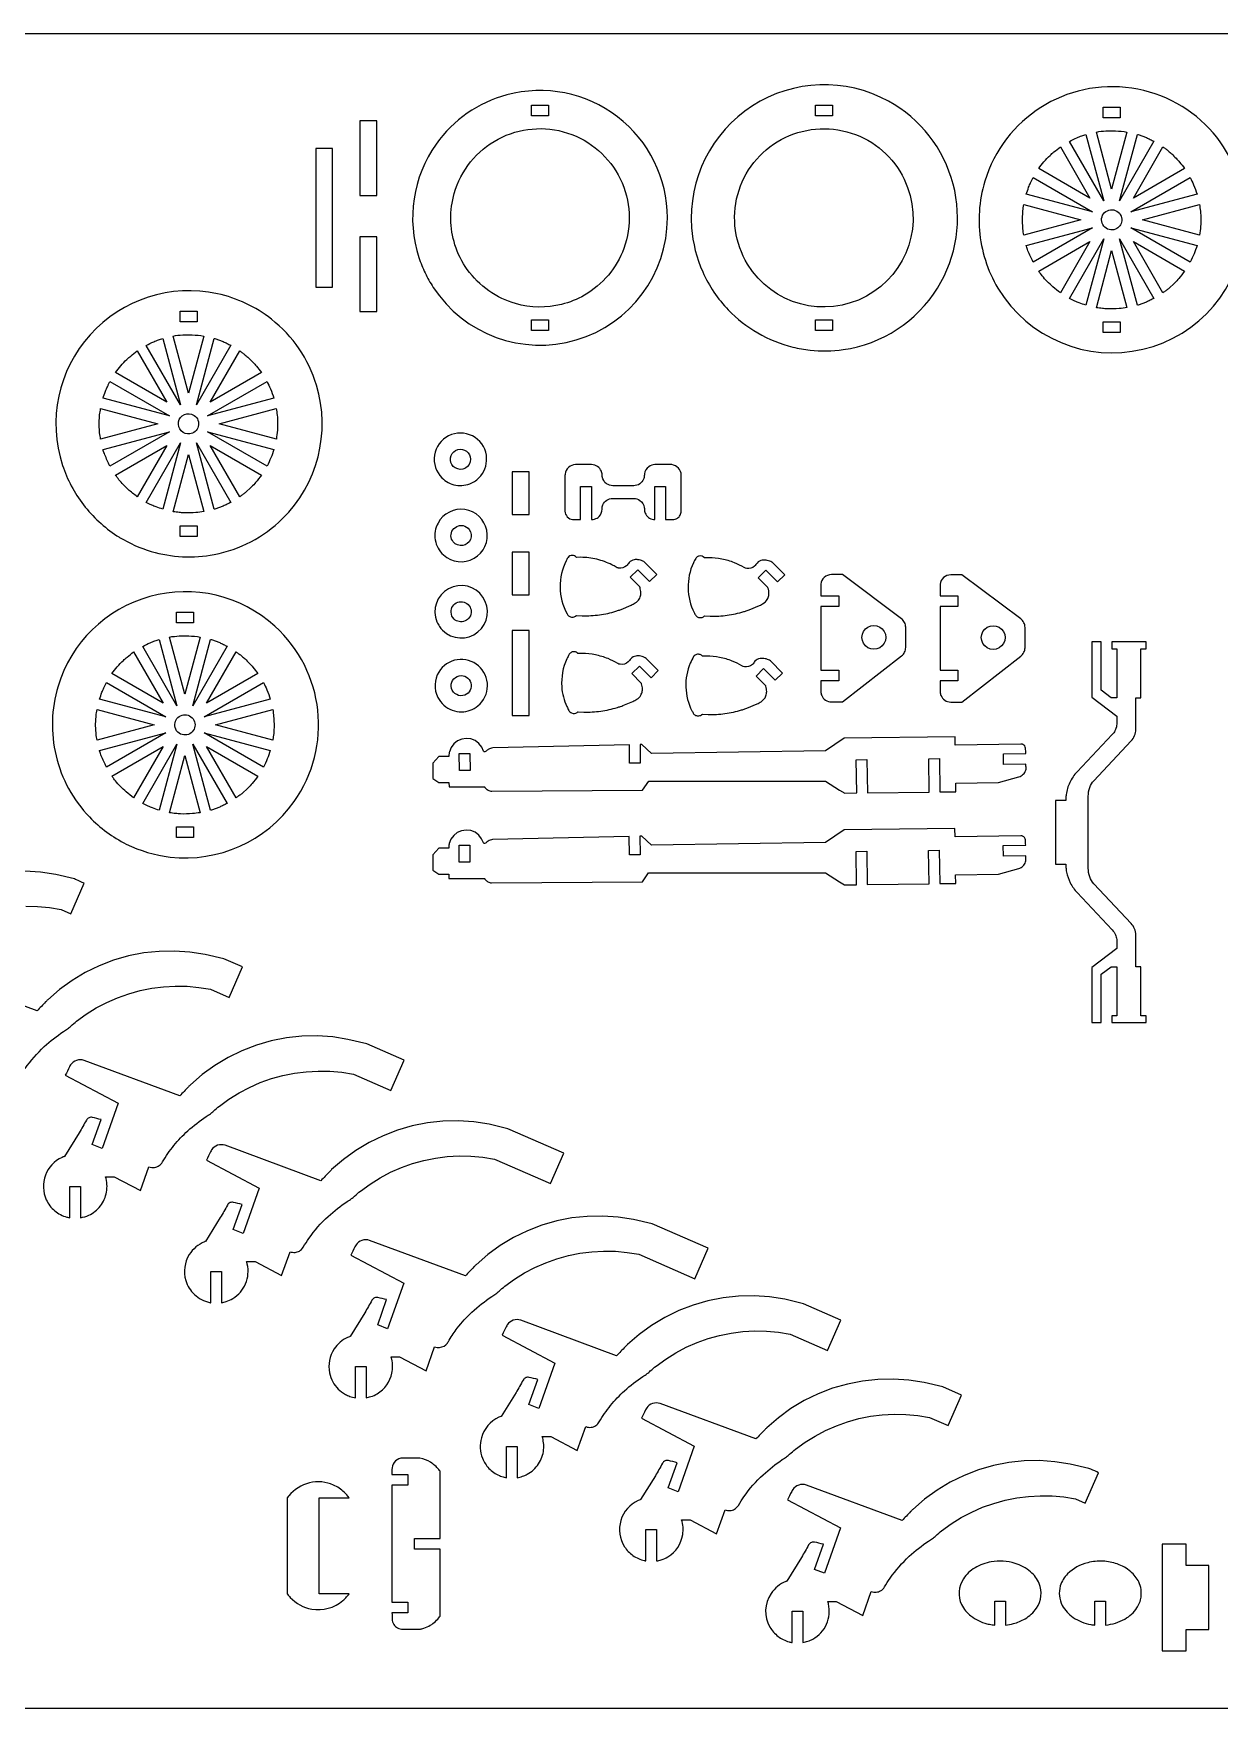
# Model space of a CAD drawing. Extents: x -814 to 926, y -600 to 343.
# Drawn here: x -434 to 233, y -600 to 343 of the extents above; entities that cross this region are included whole.
import ezdxf

# ---------------------------------------------------------------- set-up
doc = ezdxf.new("R2010")
doc.units = 0
doc.header["$MEASUREMENT"] = 0
doc.layers.get('0').update_dxf_attribs({"linetype": 'CONTINUOUS'})
doc.layers.add('SECTIONCUTEDGES', color=18, linetype='CONTINUOUS')

msp = doc.modelspace()

# ---------------------------------------------------------------- linework, layer by layer
msp.add_lwpolyline([(926.07, -599.97), (-814.12, -599.97), (-814.12, 343.31), (926.07, 343.31)], close=True)
at = {"layer": 'SECTIONCUTEDGES'}
for points in [[(-43.03, 187.64, 0.070963), (-26.49, 174.68, 0.069817), (-6.68, 166.69, 0.034745), (2.96, 164.98, 0.061427), (21.62, 165.31, 0.222532), (74.75, 199.98, 0.429696), (47.09, 305.23, 0.275209), (-29.45, 302.56, 0.274744), (-63.67, 233.91, 0.086691), (-57.4, 209.01, 0.086412)], [(112.28, 194.59, 0.325322), (196.12, 167.09, 0.325497), (248.04, 238.39, 0.371858), (184.04, 312.55, 0.371962), (101.34, 260.07, 0.115164), (99.17, 226.03, 0.115322)], [(-209.13, 200.35, 0.331784), (-128.6, 170.77, 0.331988), (-77.31, 239.49, 0.233331), (-105.4, 296.39, 0.233148), (-167.69, 308.75, 0.174605), (-207.52, 281.02, 0.237892), (-217.18, 217.11, 0.032676), (-213.71, 208.48, 0.03255)], [(-189.97, 210.43, -0.080134), (-196.92, 224.33, -0.146264), (-197.32, 253.23, -0.425215), (-133.52, 287.27, -0.425051), (-101.87, 222.23, -0.087626), (-110.54, 207.29, -0.085811), (-124.04, 195.94, -0.071707), (-136.89, 190.74, -0.130273), (-162.77, 191.2, -0.084944), (-177.83, 198.4, -0.082952)], [(-32.19, 213.46, -0.428721), (-13.22, 283.62, -0.428259), (55.99, 261.25, -0.400307), (34.7, 195.37, -0.399853)], [(168.31, 249.15), (149.01, 282.58, -0.012176), (153.22, 284.58, -0.019565), (155.92, 285.66, -0.009363), (157.12, 286.06, 0.003121), (158.32, 286.45)], [(172.77, 255.67), (164.16, 287.82, -0.057699), (174.91, 288.5, -0.024823), (181.39, 287.83)], [(177.24, 249.15), (187.24, 286.48, 0.006199), (187.46, 286.42, -0.0186), (187.69, 286.36), (192.34, 284.66, -0.018388), (194.46, 283.67, 0.006129), (196.57, 282.63)], [(131.71, 267.25, -0.014778), (134.67, 271.01, -0.028539), (138.11, 274.68, -0.018438), (140.24, 276.58, -0.011345), (143.89, 279.44), (160.54, 250.6)], [(185.01, 250.6), (201.65, 279.43, 0.006303), (203.22, 278.3, -0.01891), (204.75, 277.13, -0.017187), (206.6, 275.51, -0.012321), (209.03, 273.1, -0.018926), (211.02, 270.85, -0.012469), (213.84, 267.26)], [(124.71, 252.82, -0.012918), (126.05, 256.69, -0.018758), (127.13, 259.3, -0.010898), (127.83, 260.73, 0.003632), (128.56, 262.14), (162, 242.83)], [(183.55, 242.84), (216.99, 262.14, -0.026072), (218.91, 258.11, -0.02074), (220.85, 252.83)], [(123.32, 229.76, 0.006429), (123.03, 231.52, -0.01929), (122.78, 233.3), (122.52, 238.37), (122.78, 243.45, -0.018896), (123.02, 245.22, 0.006298), (123.31, 246.99), (155.47, 238.37)], [(190.07, 238.37), (222.23, 246.99, -0.005477), (222.7, 243.26, -0.027167), (222.97, 238.65, -0.022163), (222.82, 234.78, -0.016966), (222.23, 229.76)], [(174.96, 233.1, -0.761731), (168.21, 241.77, -0.761062), (178.45, 237.79, -0.135678), (177.36, 234.97, -0.135247)], [(128.56, 214.6, -0.020623), (125.67, 220.98, -0.019978), (124.78, 223.46, -0.019766), (124.72, 223.68, 0.006588), (124.67, 223.91), (162, 233.91)], [(149, 194.15), (168.31, 227.6), (158.32, 190.3, -0.012234), (154.57, 191.6, -0.017991), (152.08, 192.64, -0.010478), (150.54, 193.38, 0.003492)], [(187.24, 190.27), (177.24, 227.6), (196.57, 194.13, 0.006248), (194.46, 193.08, -0.018746), (192.34, 192.08), (187.69, 190.38, -0.018599), (187.47, 190.32, 0.006199)], [(183.55, 233.91), (220.85, 223.92, -0.023422), (219.17, 219.27, -0.022486), (216.99, 214.6)], [(131.71, 209.49), (160.54, 226.14), (143.9, 197.31, -0.019294), (139.72, 200.63, -0.045903), (133.65, 206.9, -0.008546), (132.74, 208.07, -0.007227)], [(164.16, 188.91), (172.77, 221.07), (181.39, 188.92, -0.013089), (177, 188.38, -0.036535), (170.28, 188.22, -0.015577), (167.56, 188.44, -0.012352)], [(201.66, 197.31), (185.01, 226.14), (213.83, 209.5, -0.014529), (210.58, 205.34, -0.022653), (208.31, 202.84), (204.75, 199.61, -0.018394), (203.22, 198.44, 0.006131)], [(-385.7, 59.55, 0.063566), (-367.93, 51.69, 0.120276), (-332.43, 49.91, 0.147825), (-294.11, 69.99, 0.278823), (-274.85, 145.19, 0.15407), (-300.28, 182.45, 0.113627), (-330.64, 196.74, 0.268788), (-402.26, 173.67, 0.26905), (-417.82, 100.12, 0.085445), (-406.04, 77.91, 0.083649), (-387.19, 60.49, 0.004404), (-386.44, 60.02, 0.004421)], [(-351.39, 134.26), (-370.7, 167.69, -0.012176), (-366.48, 169.7, -0.019565), (-363.78, 170.78, -0.009363), (-362.59, 171.18, 0.003121), (-361.39, 171.56)], [(-346.93, 140.79), (-355.55, 172.94, -0.057699), (-344.79, 173.61, -0.024823), (-338.32, 172.95)], [(-342.47, 134.26), (-332.47, 171.59, 0.006199), (-332.24, 171.54, -0.0186), (-332.01, 171.48), (-327.37, 169.78, -0.018388), (-325.24, 168.78, 0.006129), (-323.14, 167.74)], [(-387.99, 152.36, -0.014778), (-385.04, 156.12, -0.028539), (-381.6, 159.8, -0.018438), (-379.46, 161.69, -0.011345), (-375.81, 164.55), (-359.16, 135.72)], [(-334.7, 135.72), (-318.05, 164.55, 0.006303), (-316.49, 163.42, -0.01891), (-314.95, 162.25, -0.017187), (-313.11, 160.63, -0.012321), (-310.68, 158.21, -0.018926), (-308.68, 155.97, -0.012469), (-305.87, 152.37)], [(-395, 137.94, -0.012918), (-393.66, 141.81, -0.018758), (-392.57, 144.41, -0.010898), (-391.87, 145.84, 0.003632), (-391.15, 147.26), (-357.7, 127.95)], [(-336.16, 127.95), (-302.72, 147.26, -0.026072), (-300.79, 143.22, -0.02074), (-298.85, 137.95)], [(-396.38, 114.87, 0.006429), (-396.68, 116.64, -0.01929), (-396.93, 118.41), (-397.19, 123.49), (-396.93, 128.56, -0.018896), (-396.68, 130.33, 0.006298), (-396.39, 132.1), (-364.23, 123.49)], [(-329.63, 123.49), (-297.48, 132.1, -0.005477), (-297.01, 128.38, -0.027167), (-296.73, 123.76, -0.022163), (-296.88, 119.89, -0.016966), (-297.47, 114.87)], [(-344.75, 118.21, -0.520017), (-352.63, 123.23, -0.519794), (-345.23, 128.94, -0.315968), (-341.23, 123.75, -0.315775)], [(-391.14, 99.71, -0.020623), (-394.03, 106.09, -0.019978), (-394.92, 108.57, -0.019766), (-394.98, 108.8, 0.006588), (-395.04, 109.02), (-357.7, 119.02)], [(-336.16, 119.02), (-298.86, 109.04, -0.023422), (-300.54, 104.35, -0.022807), (-302.71, 99.72)], [(-204.29, 93.08, 0.155406), (-196.4, 89, 0.152514), (-187.44, 90.21, 0.115137), (-182.35, 94.21, 0.20973), (-179.25, 105.77, 0.510659), (-200.52, 116.71, 0.510196)], [(-387.99, 94.6), (-359.16, 111.25), (-375.81, 82.43, -0.024397), (-380.92, 86.57, -0.042082), (-386.05, 92.01, -0.010889), (-387.03, 93.3, 0.00363)], [(-370.7, 79.27), (-351.39, 112.71), (-361.38, 75.42, -0.012234), (-365.13, 76.72, -0.017991), (-367.63, 77.75, -0.010478), (-369.17, 78.5, 0.003492)], [(-355.54, 74.03), (-346.93, 106.19), (-338.31, 74.04, -0.013089), (-342.7, 73.5, -0.036535), (-349.43, 73.34, -0.015577), (-352.14, 73.56, -0.012352)], [(-332.46, 75.38), (-342.47, 112.71), (-323.14, 79.24, 0.006248), (-325.24, 78.19, -0.018746), (-327.37, 77.2), (-332.01, 75.5, -0.018599), (-332.24, 75.44, 0.006199)], [(-318.05, 82.42), (-334.7, 111.25), (-305.87, 94.61, -0.014529), (-309.12, 90.46, -0.022653), (-311.4, 87.96), (-314.95, 84.73, -0.018394), (-316.48, 83.56, 0.006131)], [(-198.71, 100.58, -0.493086), (-195.33, 108.96, -0.496276), (-188.17, 103.52, -0.270598), (-191.04, 98.6, -0.267947), (-196.78, 98.66, -0.063066), (-197.87, 99.5, -0.063066)], [(-126.17, 69.56), (-126.17, 88.28), (-120.03, 88.28), (-120.03, 69.56, 0.052408), (-118.27, 69.86, 0.128325), (-115.8, 71.31, 0.197605), (-114.07, 75.45, -0.097222), (-113.6, 77.83, -0.148336), (-111.46, 80.43, -0.139985), (-108.07, 81.51), (-96.27, 81.51, -0.145828), (-92.79, 80.35, -0.209993), (-90.35, 76.32, -0.026239), (-90.26, 75.23, 0.09194), (-89.84, 73.25, 0.131652), (-87.96, 70.8, 0.131653), (-85.1, 69.61, 0.024549), (-84.71, 69.58, -0.008181), (-84.32, 69.56), (-84.32, 88.28), (-78.32, 88.28), (-78.32, 69.56, -0.00462), (-74.54, 69.55, 0.14671), (-71.63, 70.38, 0.128813), (-70.14, 72, 0.116385), (-69.52, 74.34), (-69.52, 94.56, 0.17911), (-71.14, 98.61, 0.186027), (-74.89, 100.51, 0.012625), (-75.09, 100.52, 0.006307), (-75.5, 100.54), (-84.32, 100.54, 0.145828), (-87.8, 99.37, 0.209993), (-90.25, 95.34, 0.026239), (-90.33, 94.25, -0.09194), (-90.75, 92.27, -0.148336), (-92.89, 89.67, -0.139985), (-96.27, 88.58), (-108.07, 88.58, -0.145828), (-111.55, 89.75, -0.209993), (-114, 93.78, -0.026239), (-114.08, 94.87, 0.09194), (-114.51, 96.85, 0.148336), (-116.64, 99.45, 0.139985), (-120.03, 100.54), (-128.99, 100.54, 0.17911), (-133.04, 98.92, 0.186027), (-134.94, 95.17, 0.012625), (-134.95, 94.97, 0.006307), (-134.97, 94.56), (-134.97, 74.34, 0.17911), (-133.68, 71.11, 0.185411), (-130.67, 69.59, 0.029365), (-129.77, 69.55, -0.004893)], [(-203.39, 49.66, 0.32468), (-186.16, 47.76, 0.324261), (-179, 63.57, 0.315456), (-191.29, 75.21, 0.314906), (-206.45, 67.63, 0.16802), (-208.02, 58.13, 0.16772)], [(-197.85, 56.99, -0.342692), (-198.13, 63.78, -0.167354), (-194.89, 66.09, -0.066194), (-193.74, 66.27, -0.053141), (-192.31, 66.15, -0.194534), (-188.86, 63.93, -0.255691), (-188.23, 58.39, -0.265791), (-192.57, 54.99, -0.258961)], [(-98.24, 37.05), (-93.98, 41.27), (-87.44, 34.68), (-83.36, 38.72), (-90.17, 45.58, 0.061834), (-91.16, 46.18, 0.071753), (-93.88, 46.96, 0.070796), (-95.98, 46.95, 0.180454), (-98.87, 45.35, 0.028701), (-99.57, 44.44, -0.064537), (-100.32, 43.59, -0.217452), (-104.76, 42.27, -0.017845), (-105.3, 42.36, -0.040508), (-105.54, 42.43, -0.048621), (-106.15, 42.74, 0.025713), (-108.52, 44.08, 0.05669), (-117.09, 47.21, 0.056735), (-126.14, 48.34), (-128.47, 48.29, -0.12534), (-128.69, 48.45, 0.109514), (-129.54, 49.09, 0.209609), (-132.16, 49.11, 0.125437), (-133.23, 48.29, 0.040174), (-133.45, 47.97, 0.008606), (-134.3, 46.37, 0.123368), (-137.76, 31.51, 0.12115), (-133.79, 16.49, 0.018916), (-133.37, 15.8, 0.113433), (-132.7, 15.14, 0.1368), (-130.85, 14.63, 0.136799), (-129.01, 15.14, 0.077822), (-128.75, 15.36, -0.14103), (-128.47, 15.54), (-125.27, 15.38, 0.039745), (-115.52, 15.94, 0.041404), (-106.38, 17.98, 0.004978), (-104.36, 18.64, 0.009757), (-103.34, 19), (-97.63, 21.42, 0.025645), (-95.4, 22.61, 0.123538), (-93.18, 24.84, 0.094777), (-92.32, 27.21, 0.094759), (-92.39, 29.73, 0.002266), (-92.74, 31.28, 0.072469), (-92.89, 31.65)], [(-26.16, 36.8), (-21.9, 41.02), (-15.36, 34.43), (-11.28, 38.47), (-18.09, 45.33, 0.061834), (-19.08, 45.93, 0.071753), (-21.8, 46.71, 0.070796), (-23.9, 46.7, 0.180454), (-26.79, 45.1, 0.028701), (-27.49, 44.2, -0.064537), (-28.24, 43.34, -0.217452), (-32.68, 42.02, -0.101565), (-34.11, 42.52, 0.041153), (-39.55, 45.23, 0.046108), (-46.68, 47.33, 0.046145), (-54.07, 48.09), (-56.39, 48.04, -0.125395), (-56.66, 48.23, 0.143049), (-57.78, 48.96, 0.126432), (-59.43, 49.02, 0.126548), (-60.92, 48.28, 0.084828), (-61.39, 47.71, 0.021693), (-62.7, 45.15, 0.112451), (-65.67, 30.98, 0.11463), (-62.22, 17.21, 0.017441), (-61.33, 15.6, 0.121465), (-60.62, 14.89, 0.1368), (-58.77, 14.38, 0.136799), (-56.93, 14.89, 0.077822), (-56.67, 15.11, -0.14103), (-56.39, 15.29), (-53.19, 15.13, 0.039745), (-43.64, 15.68, 0.039745), (-34.3, 17.73, 0.006634), (-32.48, 18.31, 0.009757), (-31.26, 18.75), (-25.55, 21.17, 0.025645), (-23.32, 22.36, 0.123538), (-21.1, 24.59, 0.094777), (-20.26, 26.9, 0.090384), (-20.31, 29.48, 0.012931), (-20.69, 31.1, 0.06611), (-20.81, 31.4)], [(9.06, 26.67), (19.1, 26.67), (19.1, 20.67), (9.06, 20.67), (9.06, -15.18), (19.1, -15.18), (19.1, -21.18), (9.06, -21.18, 0.001297), (9.07, -27.25, 0.098998), (9.53, -29.46, 0.147443), (11.68, -32.05, 0.140954), (15.03, -33.11), (21.3, -33.11), (54.56, -7.18, 0.106822), (56.22, -5.08, 0.106822), (56.86, -2.47), (56.86, 8.95, 0.109057), (56.2, 11.61, 0.109056), (54.47, 13.74), (21.3, 38.6), (15.03, 38.6, 0.17911), (10.99, 36.99, 0.186027), (9.09, 33.24, 0.027942), (9.03, 31.92, -0.002697)], [(76.22, 26.56), (86.26, 26.56), (86.26, 20.56), (76.22, 20.56), (76.22, -15.29), (86.26, -15.29), (86.26, -21.29), (76.22, -21.29, 0.001297), (76.23, -27.36, 0.098998), (76.69, -29.57, 0.147443), (78.84, -32.16, 0.140954), (82.19, -33.22), (88.46, -33.22), (121.72, -7.29, 0.106822), (123.38, -5.18, 0.106822), (124.03, -2.58), (124.03, 8.85, 0.109057), (123.36, 11.5, 0.109056), (121.63, 13.63), (88.46, 38.49), (82.19, 38.49, 0.17911), (78.15, 36.88, 0.186027), (76.25, 33.13, 0.027942), (76.19, 31.82, -0.002697)], [(-402.7, -97.89, 0.086412), (-381.95, -113.14, 0.086691), (-357.33, -120.45, 0.274319), (-287.44, -89.25, 0.379188), (-298.29, 9.52, 0.257222), (-368.66, 26.22, 0.257249), (-420.36, -24.33, 0.132982), (-421.49, -63.5, 0.132968)], [(-203.89, 7.22, 0.908245), (-181.19, 25.93, 0.907727), (-207.05, 11.92, 0.048368), (-205.7, 9.42, 0.048083)], [(-199.11, 17.36, -0.32992), (-195.37, 23, -0.330155), (-188.89, 21.05, -0.311912), (-188.66, 14.67, -0.306946), (-194.6, 12.1, -0.144672), (-197.36, 13.52, -0.191691)], [(-353.4, -35.26), (-372.7, -1.83, -0.012176), (-368.49, 0.18, -0.019565), (-365.79, 1.26, -0.009363), (-364.59, 1.66, 0.003121), (-363.39, 2.04)], [(-348.93, -28.73), (-357.55, 3.42, -0.057699), (-346.8, 4.09, -0.024823), (-340.32, 3.43)], [(-344.47, -35.26), (-334.47, 2.07, 0.006199), (-334.24, 2.02, -0.0186), (-334.02, 1.96), (-329.37, 0.26, -0.018388), (-327.24, -0.74, 0.006129), (-325.14, -1.78)], [(172.86, -213.65), (192.12, -213.65), (192.12, -209.82), (189.23, -209.82), (189.23, -182.23), (186.36, -182.23, -0.001598), (186.41, -167.94, 0.00959), (186.36, -164.37, 0.08671), (185.64, -160.89, 0.086806), (183.78, -157.87), (162.65, -135.49, -0.09411), (160.45, -131.67, -0.083078), (159.61, -126.75, -0.000752), (159.58, -106.48, -0.000752), (159.61, -86.22, -0.083078), (160.45, -81.3, -0.09411), (162.65, -77.48), (183.78, -55.09, 0.086806), (185.64, -52.07, 0.08671), (186.36, -48.6, 0.00959), (186.41, -45.03, -0.001598), (186.36, -30.74), (189.23, -30.74), (189.23, -3.14), (192.12, -3.14), (192.12, 0.68), (172.86, 0.68), (172.86, -3.14), (175.75, -3.14), (175.75, -30.74), (172.42, -30.74), (166.86, -26.5), (166.86, 0.68), (161.55, 0.68), (161.55, -30.39), (175.75, -41.09), (175.75, -44.88, -0.071048), (175.2, -47.99, -0.078973), (173.91, -50.52, -0.015763), (173.66, -50.83, -0.007881), (173.14, -51.44), (153.3, -72.46, 0.07388), (149.19, -78.56, 0.076866), (147.15, -85.32, 0.023417), (147.06, -86.37, 0.011266), (147.01, -88.55), (141.09, -88.55), (141.09, -124.42), (147.01, -124.42, 0.011483), (147.05, -126.28, 0.037161), (147.37, -128.94, 0.069854), (149.47, -135, 0.066871), (153.3, -140.5), (173.14, -161.53, -0.071048), (174.92, -164.22, -0.08294), (175.67, -166.88, -0.011822), (175.71, -167.36, -0.007881), (175.75, -168.08), (175.75, -171.88), (161.55, -182.58), (161.55, -213.65), (166.86, -213.65), (166.86, -186.47), (172.42, -182.23), (175.75, -182.23), (175.75, -209.82), (172.86, -209.82)], [(-389.99, -17.16, -0.014778), (-387.04, -13.4, -0.028539), (-383.6, -9.72, -0.018438), (-381.46, -7.83, -0.011345), (-377.82, -4.97), (-361.17, -33.8)], [(-336.7, -33.8), (-320.06, -4.97, 0.006303), (-318.49, -6.1, -0.01891), (-316.95, -7.27, -0.017187), (-315.11, -8.9, -0.012321), (-312.68, -11.31, -0.018926), (-310.68, -13.56, -0.012469), (-307.87, -17.15)], [(-198.43, -37.8, 0.094401), (-193.22, -38.72, 0.170768), (-183.96, -35.32, 0.464229), (-183.7, -12.77, 0.464136), (-205.99, -16.27, 0.259519), (-206.53, -30.53, 0.186569)], [(-97.35, -17.16), (-93.09, -12.94), (-86.55, -19.53), (-82.47, -15.49), (-89.28, -8.63, 0.061834), (-90.27, -8.03, 0.071753), (-92.99, -7.25, 0.070796), (-95.09, -7.26, 0.180454), (-97.98, -8.86, 0.028701), (-98.68, -9.76, -0.064537), (-99.44, -10.62, -0.217452), (-103.87, -11.94, -0.101565), (-105.3, -11.43, 0.041153), (-110.75, -8.73, 0.046108), (-117.87, -6.63, 0.046145), (-125.26, -5.87), (-127.58, -5.92, -0.12534), (-127.8, -5.76, 0.109514), (-128.66, -5.12, 0.146598), (-130.42, -4.89, 0.139937), (-132.11, -5.67, 0.084828), (-132.58, -6.25, 0.021693), (-133.9, -8.81, 0.124471), (-136.82, -24.61, 0.096115), (-133.9, -35.77, 0.005797), (-132.84, -37.9, 0.187127), (-131.22, -39.35, 0.113295), (-129.63, -39.57, 0.113567), (-128.12, -39.07, 0.077822), (-127.86, -38.85, -0.14103), (-127.58, -38.67), (-124.38, -38.83, 0.039745), (-114.83, -38.28, 0.039745), (-105.49, -36.22, 0.006634), (-103.67, -35.64, 0.009757), (-102.45, -35.21), (-96.74, -32.79, 0.025645), (-94.51, -31.6, 0.123538), (-92.29, -29.37, 0.094777), (-91.45, -27.06, 0.090384), (-91.5, -24.48, 0.012931), (-91.88, -22.86, 0.06611), (-92, -22.56)], [(-27.42, -18.56), (-23.16, -14.33), (-16.62, -20.93), (-12.54, -16.89), (-19.35, -10.02, 0.061834), (-20.34, -9.42, 0.071753), (-23.06, -8.64, 0.070796), (-25.15, -8.66, 0.180454), (-28.05, -10.25, 0.028701), (-28.74, -11.16, -0.064537), (-29.5, -12.02, -0.217452), (-33.94, -13.34, -0.101565), (-35.37, -12.83, 0.041153), (-40.81, -10.13, 0.046108), (-47.94, -8.03, 0.046145), (-55.32, -7.27), (-57.65, -7.31, -0.141443), (-57.93, -7.1, 0.105545), (-58.43, -6.67, 0.153336), (-60.36, -6.28, 0.153374), (-62.17, -7.07, 0.08355), (-62.6, -7.58, 0.02938), (-64.41, -11.2, 0.110293), (-66.95, -24.78, 0.110294), (-63.48, -38.15, 0.017441), (-62.59, -39.75, 0.121465), (-61.87, -40.47, 0.1368), (-60.03, -40.98, 0.136799), (-58.18, -40.47, 0.077822), (-57.93, -40.25, -0.14103), (-57.65, -40.07), (-54.45, -40.22, 0.039745), (-44.9, -39.67, 0.039745), (-35.56, -37.62, 0.006634), (-33.74, -37.04, 0.009757), (-32.52, -36.61), (-26.81, -34.19, 0.025645), (-24.57, -33, 0.123538), (-22.36, -30.77, 0.094777), (-21.52, -28.46, 0.090384), (-21.57, -25.88, 0.012931), (-21.95, -24.26, 0.06611), (-22.07, -23.95)], [(-191.4, -29.26, -0.43575), (-198.83, -25.48, -0.436868), (-194.51, -18.37, -0.391916), (-187.9, -22.38, -0.393)], [(-397, -31.58, -0.012918), (-395.66, -27.71, -0.018758), (-394.57, -25.11, -0.010898), (-393.87, -23.68, 0.003632), (-393.15, -22.26), (-359.71, -41.57)], [(-338.16, -41.57), (-304.72, -22.26, -0.026072), (-302.8, -26.3, -0.02074), (-300.86, -31.58)], [(-398.39, -54.65, 0.006429), (-398.68, -52.88, -0.01929), (-398.93, -51.11), (-399.19, -46.03), (-398.93, -40.96, -0.018896), (-398.69, -39.19, 0.006298), (-398.39, -37.42), (-366.23, -46.03)], [(-331.63, -46.03), (-299.48, -37.42, -0.035509), (-298.77, -45.32, -0.037792), (-299.18, -52.77, -0.007975), (-299.32, -53.71, 0.002658), (-299.47, -54.65)], [(-354.61, -46.62, -0.704491), (-344.92, -42.03, -0.705318), (-349.52, -51.71, -0.172802), (-352.98, -50.07, -0.173371)], [(-393.15, -69.81, -0.020623), (-396.03, -63.43, -0.019978), (-396.92, -60.95, -0.019766), (-396.99, -60.73, 0.006588), (-397.04, -60.5), (-359.71, -50.5)], [(-338.16, -50.5), (-300.86, -60.49, -0.023422), (-302.55, -65.17, -0.022807), (-304.71, -69.81)], [(-200.28, -78.45), (-200.26, -80.98), (-180.29, -80.85, -0.179261), (-180.13, -81.04, 0.072339), (-179.89, -81.44, 0.106772), (-178.28, -82.78, 0.104923), (-176.22, -83.35), (-91.33, -82.78), (-87.8, -77.7), (11.72, -77.7), (19.59, -82.81), (22.51, -84.46), (29.27, -84.4), (29.04, -65.67), (35.04, -65.59), (35.27, -84.33), (70.05, -83.9), (69.78, -65.11), (75.78, -65.02), (76.05, -83.83), (85.04, -83.7), (84.97, -78.91), (109.11, -78.53), (120.57, -75.27, 0.116099), (122.99, -73.86, 0.123161), (124.42, -71.63, 0.093814), (124.59, -70.42, -0.008595), (124.51, -68.17), (111.91, -68.38), (111.82, -62.38), (124.45, -62.17, 0.008792), (124.32, -59.22, 0.293453), (122.71, -57.04, 0.051082), (122.27, -56.92, 0.039322), (121.68, -56.87), (84.68, -57.47), (84.61, -52.68), (22.18, -53.61), (11.67, -60.63), (-86.2, -62.09), (-91.62, -57.06, 0.116141), (-91.84, -57.03, -0.019273), (-92.71, -57.09), (-92.57, -67.59), (-98.57, -67.66), (-98.7, -57.23), (-175.66, -59.02, 0.129415), (-178.13, -59.82, 0.061161), (-179.3, -60.78, -0.183348), (-180.14, -61.19, -0.251847), (-180.79, -60.91), (-181.82, -58.52), (-183.44, -56.47), (-185.53, -54.92), (-187.95, -53.95), (-190.54, -53.65), (-193.12, -54.03), (-195.52, -55.06), (-197.56, -56.68), (-199.12, -58.77), (-200.08, -61.2, 0.044207), (-200.22, -62.1, -0.011454), (-200.38, -63.79), (-206.01, -63.87), (-209.33, -67.57), (-209.28, -76.16), (-205.91, -78.49)], [(-390, -74.92), (-361.17, -58.27), (-377.81, -87.09, -0.019294), (-381.98, -83.78, -0.045903), (-388.06, -77.51, -0.008546), (-388.97, -76.34, -0.007227)], [(-372.71, -90.25), (-353.4, -56.81), (-363.39, -94.1, -0.012234), (-367.14, -92.81, -0.017991), (-369.63, -91.77, -0.010478), (-371.17, -91.02, 0.003492)], [(-357.55, -95.49), (-348.93, -63.33), (-340.32, -95.49, -0.013089), (-344.71, -96.03, -0.036535), (-351.43, -96.18, -0.015577), (-354.15, -95.96, -0.012352)], [(-334.47, -94.14), (-344.47, -56.81), (-325.14, -90.28, 0.006248), (-327.24, -91.33, -0.018746), (-329.37, -92.32), (-334.02, -94.02, -0.018599), (-334.24, -94.09, 0.006199)], [(-320.05, -87.1), (-336.7, -58.27), (-307.87, -74.91, -0.014529), (-311.12, -79.06, -0.022653), (-313.4, -81.57), (-316.95, -84.79, -0.018394), (-318.49, -85.97, 0.006131)], [(-200.35, -130.08), (-200.33, -132.61), (-180.36, -132.48, -0.179261), (-180.19, -132.66, 0.072339), (-179.96, -133.07, 0.106772), (-178.34, -134.41, 0.104923), (-176.28, -134.98), (-91.39, -134.41), (-87.87, -129.33), (11.65, -129.33), (19.53, -134.44), (22.44, -136.09), (29.2, -136.03), (28.97, -117.29), (34.97, -117.22), (35.2, -135.96), (69.98, -135.53), (69.71, -116.73), (75.71, -116.65), (75.98, -135.46), (84.98, -135.32), (84.9, -130.54), (109.05, -130.16), (120.5, -126.9, 0.116099), (122.93, -125.49, 0.123161), (124.35, -123.26, 0.093814), (124.52, -122.05, -0.008595), (124.45, -119.8), (111.85, -120.01), (111.75, -114.01), (124.38, -113.8, 0.008792), (124.25, -110.85, 0.293453), (122.65, -108.67, 0.051082), (122.2, -108.55, 0.039322), (121.61, -108.5), (84.61, -109.1), (84.54, -104.31), (22.11, -105.24), (11.6, -112.26), (-86.27, -113.72), (-91.69, -108.69, 0.116141), (-91.9, -108.66, -0.019273), (-92.77, -108.72), (-92.64, -119.22), (-98.64, -119.29), (-98.77, -108.86), (-175.72, -110.65, 0.129415), (-178.2, -111.45, 0.061161), (-179.36, -112.41, -0.183348), (-180.21, -112.82, -0.251847), (-180.86, -112.54), (-181.89, -110.15), (-183.51, -108.1), (-185.6, -106.54), (-188.02, -105.58), (-190.61, -105.28), (-193.19, -105.66), (-195.58, -106.69), (-197.63, -108.31), (-199.18, -110.4), (-200.15, -112.83, 0.044207), (-200.29, -113.73, -0.011454), (-200.45, -115.41), (-206.08, -115.5), (-209.4, -119.2), (-209.34, -127.79), (-205.98, -130.12)], [(-413.68, -323.63), (-413.68, -305.96), (-407.68, -305.96), (-407.68, -323.63, 0.059141), (-403.11, -322.17, 0.121388), (-396.51, -316.94, 0.121883), (-393.07, -309.17, 0.118656), (-393.61, -300.47), (-388.83, -300.47), (-373.93, -308.34), (-369.16, -294.88, 0.110316), (-366.09, -295.22, 0.121881), (-363.47, -294.25, 0.112814), (-361.54, -292.18, -0.038886), (-355.14, -282.9, -0.039453), (-347.35, -274.71, -0.033728), (-336.95, -266.55, -0.013715), (-335.77, -265.8, 0.024577), (-334.61, -265.02, 0.026089), (-332.82, -263.53, -0.020061), (-329.52, -260.73), (-324.13, -256.81), (-318.47, -253.29), (-312.58, -250.18), (-306.48, -247.5), (-300.2, -245.27), (-293.78, -243.5), (-287.25, -242.19), (-280.64, -241.35), (-273.99, -240.98), (-267.32, -241.1), (-260.69, -241.69), (-254.11, -242.76), (-233.08, -251.96), (-225.58, -234.82), (-246.61, -225.62), (-257.13, -223.14), (-265.74, -221.81), (-274.42, -221.23), (-283.13, -221.4), (-291.79, -222.33), (-300.33, -224), (-308.7, -226.42), (-316.82, -229.54), (-324.65, -233.36), (-332.11, -237.85), (-339.16, -242.96), (-345.73, -248.67, 0.013028), (-346.97, -249.9, -0.002171), (-351.79, -254.92), (-405.69, -234.96, 0.161142), (-409.99, -234.96, 0.167596), (-413.29, -237.48, 0.03262), (-413.95, -238.62, -0.002417), (-416.27, -243.3), (-386.47, -259.04), (-395.56, -284.66), (-401.13, -282.44), (-396.11, -268.29, 0.000984), (-401.04, -267.11, 0.161021), (-402.87, -267.27, 0.167951), (-404.39, -268.65, -0.009744), (-408.42, -275.7), (-416.7, -289.07, -0.104608), (-416.96, -289.21, 0.035992), (-418.06, -289.61, 0.199431), (-427.48, -299.7, 0.200046), (-426.97, -313.45, 0.109657), (-422.25, -319.66, 0.110065), (-415.37, -323.26, 0.017881), (-414.53, -323.46, -0.00596)], [(-334.28, -371.47), (-334.28, -353.79), (-328.28, -353.79), (-328.28, -371.47, 0.020963), (-325.65, -370.77, 0.061647), (-321.97, -369.12, 0.157927), (-314.77, -360.77, 0.157202), (-313.81, -349.73, 0.017201), (-314, -349.02, -0.005733), (-314.21, -348.31), (-309.43, -348.31), (-294.53, -356.18), (-289.75, -342.72, 0.09929), (-286.89, -343.09, 0.116244), (-284.52, -342.36, 0.12564), (-282.29, -340.16, -0.015905), (-279.15, -335.28, -0.056835), (-268.32, -322.89, -0.035533), (-257.54, -314.39, -0.013715), (-256.37, -313.63, 0.024577), (-255.21, -312.85, 0.026089), (-253.41, -311.37, -0.020061), (-250.11, -308.56), (-244.73, -304.64), (-239.07, -301.12), (-233.18, -298.01), (-227.08, -295.34), (-220.8, -293.1), (-214.38, -291.33), (-207.84, -290.02), (-201.23, -289.18), (-194.58, -288.82), (-187.92, -288.93), (-181.28, -289.53), (-174.71, -290.6), (-143.15, -304.4), (-135.65, -287.25), (-167.21, -273.45), (-177.73, -270.98), (-186.33, -269.64), (-195.02, -269.06), (-203.73, -269.23), (-212.38, -270.16), (-220.93, -271.84), (-229.29, -274.25), (-237.42, -277.38), (-245.24, -281.2), (-252.71, -285.68), (-259.75, -290.8), (-266.33, -296.5, 0.013028), (-267.56, -297.73, -0.002171), (-272.39, -302.76), (-326.28, -282.8, 0.161142), (-330.59, -282.8, 0.167596), (-333.89, -285.32, 0.03262), (-334.54, -286.45, -0.002417), (-336.87, -291.13), (-307.06, -306.88), (-316.15, -332.49), (-321.73, -330.27), (-316.71, -316.12, 0.000984), (-321.63, -314.94, 0.161021), (-323.47, -315.1, 0.167951), (-324.99, -316.48, -0.009744), (-329.01, -323.53), (-337.29, -336.9, -0.129096), (-337.58, -337.03, 0.054431), (-337.89, -337.12, 0.156273), (-346.47, -344.34, 0.217069), (-348.44, -358.98, 0.133361), (-343.52, -366.86, 0.130475), (-335.13, -371.3, 0.013414), (-334.71, -371.39, -0.004471)], [(-252.96, -425.04), (-252.96, -407.36), (-246.96, -407.36), (-246.96, -425.04, 0.020963), (-244.34, -424.35, 0.061647), (-240.65, -422.69, 0.206484), (-232.39, -411.06, 0.112398), (-232.5, -403.31, 0.012711), (-232.69, -402.59, -0.004237), (-232.89, -401.88), (-228.11, -401.88), (-213.21, -409.75), (-208.44, -396.29, 0.10429), (-205.53, -396.64, 0.22206), (-201.19, -394.14, 0.018768), (-200.1, -392.45, -0.030198), (-195.6, -385.8, -0.042786), (-187.35, -376.78, -0.036783), (-176.22, -367.96, -0.013715), (-175.05, -367.21, 0.024577), (-173.89, -366.43, 0.026089), (-172.1, -364.94, -0.020061), (-168.8, -362.13), (-163.41, -358.21), (-157.75, -354.69), (-151.86, -351.59), (-145.76, -348.91), (-139.48, -346.68), (-133.06, -344.9), (-126.53, -343.59), (-119.92, -342.75), (-113.26, -342.39), (-106.6, -342.51), (-99.97, -343.1), (-93.39, -344.17), (-61.84, -357.97), (-54.34, -340.82), (-85.89, -327.02), (-96.41, -324.55), (-105.02, -323.22), (-113.7, -322.63), (-122.41, -322.81), (-131.07, -323.74), (-139.61, -325.41), (-147.98, -327.82), (-156.1, -330.95), (-163.93, -334.77), (-171.39, -339.25), (-178.44, -344.37), (-185.01, -350.08, 0.013028), (-186.25, -351.31, -0.002171), (-191.07, -356.33), (-244.96, -336.37, 0.161142), (-249.27, -336.37, 0.167596), (-252.57, -338.89, 0.03262), (-253.22, -340.02, -0.002417), (-255.55, -344.71), (-225.75, -360.45), (-234.83, -386.07), (-240.41, -383.84), (-235.39, -369.7, 0.000984), (-240.31, -368.52, 0.161021), (-242.15, -368.68, 0.167951), (-243.67, -370.06, -0.009744), (-247.7, -377.1), (-255.98, -390.48, -0.102289), (-256.24, -390.61, 0.030824), (-257.33, -391.02, 0.147127), (-264.92, -397.49, 0.192634), (-267.53, -410.94, 0.079328), (-265.7, -416, 0.142426), (-258.55, -423.1, 0.04156), (-256.06, -424.21, 0.035326)], [(-167.82, -470), (-167.82, -452.33), (-161.82, -452.33), (-161.82, -470, 0.022698), (-158.88, -469.22, 0.051188), (-156.23, -468.07, 0.11815), (-149.87, -462.19, 0.121325), (-146.99, -454.25, 0.060016), (-147.04, -450.28, 0.034446), (-147.75, -446.84), (-142.97, -446.84), (-128.07, -454.71), (-123.29, -441.25, 0.110316), (-120.23, -441.59, 0.121881), (-117.6, -440.62, 0.112814), (-115.67, -438.56, -0.038886), (-109.28, -429.27, -0.039453), (-101.49, -421.08, -0.033728), (-91.08, -412.92, -0.013715), (-89.9, -412.17, 0.024577), (-88.75, -411.39, 0.026089), (-86.95, -409.9, -0.020061), (-83.65, -407.1), (-78.26, -403.18), (-72.61, -399.66), (-66.71, -396.55), (-60.61, -393.87), (-54.34, -391.64), (-47.91, -389.87), (-41.38, -388.56), (-34.77, -387.72), (-28.12, -387.36), (-21.46, -387.47), (-14.82, -388.07), (-8.25, -389.13), (12.79, -398.33), (20.29, -381.19), (-0.75, -371.99), (-11.27, -369.51), (-19.87, -368.18), (-28.56, -367.6), (-37.26, -367.77), (-45.92, -368.7), (-54.47, -370.38), (-62.83, -372.79), (-70.96, -375.91), (-78.78, -379.73), (-86.25, -384.22), (-93.29, -389.33), (-99.87, -395.04, 0.013028), (-101.1, -396.27, -0.002171), (-105.92, -401.3), (-159.82, -381.34, 0.161142), (-164.13, -381.34, 0.167596), (-167.43, -383.85, 0.03262), (-168.08, -384.99, -0.002417), (-170.41, -389.67), (-140.6, -405.41), (-149.69, -431.03), (-155.26, -428.81), (-150.24, -414.66, 0.000984), (-155.17, -413.48, 0.161021), (-157.01, -413.64, 0.167951), (-158.52, -415.02, -0.009744), (-162.55, -422.07), (-170.83, -435.44, -0.104608), (-171.09, -435.58, 0.035992), (-172.19, -435.98, 0.223397), (-182.06, -447.56, 0.161561), (-181.43, -459.07, 0.100402), (-177.76, -464.73, 0.094867), (-171.91, -468.8, 0.032757), (-170.5, -469.31, 0.017693)], [(-89.37, -516.88), (-89.37, -499.21), (-83.37, -499.21), (-83.37, -516.88, 0.020963), (-80.75, -516.19, 0.061647), (-77.06, -514.53, 0.220567), (-68.71, -502.07, 0.114184), (-69.3, -493.72), (-64.52, -493.72), (-49.62, -501.59), (-44.85, -488.13, 0.09929), (-41.98, -488.51, 0.116244), (-39.61, -487.78, 0.12564), (-37.38, -485.58, -0.015905), (-34.24, -480.7, -0.056835), (-23.41, -468.31, -0.035533), (-12.63, -459.8, -0.013715), (-11.46, -459.05, 0.024577), (-10.3, -458.27, 0.026089), (-8.5, -456.78, -0.020061), (-5.21, -453.97), (0.18, -450.06), (5.84, -446.53), (11.73, -443.43), (17.83, -440.75), (24.11, -438.52), (30.53, -436.74), (37.06, -435.43), (43.67, -434.6), (50.33, -434.23), (56.99, -434.35), (63.62, -434.94), (70.2, -436.01), (80.72, -440.61), (88.22, -423.46), (77.7, -418.86), (67.18, -416.39), (58.58, -415.06), (49.89, -414.48), (41.18, -414.65), (32.53, -415.58), (23.98, -417.25), (15.61, -419.66), (7.49, -422.79), (-0.34, -426.61), (-7.8, -431.09), (-14.85, -436.21), (-21.42, -441.92, 0.013028), (-22.65, -443.15, -0.002171), (-27.48, -448.17), (-81.37, -428.21, 0.161142), (-85.68, -428.21, 0.167596), (-88.98, -430.73, 0.03262), (-89.63, -431.86, -0.002417), (-91.96, -436.55), (-62.16, -452.29), (-71.24, -477.91), (-76.82, -475.69), (-71.8, -461.54, 0.000984), (-76.72, -460.36, 0.161021), (-78.56, -460.52, 0.167951), (-80.08, -461.9, -0.009744), (-84.1, -468.95), (-92.39, -482.32, -0.104608), (-92.64, -482.45, 0.035992), (-93.74, -482.86, 0.217293), (-103.55, -494.11, 0.217842), (-101.48, -508.85, 0.098469), (-96.7, -513.83, 0.095737), (-90.22, -516.71, 0.013414), (-89.8, -516.8, -0.004471)], [(-205.18, -510.15), (-219.65, -510.15), (-219.65, -504.15), (-205.18, -504.15), (-205.18, -466.61, 0.084752), (-205.31, -466.35, 0.003619), (-206.02, -465.43, 0.092146), (-210.66, -461.32, 0.089566), (-216.62, -459.07, 0.008346), (-217.15, -458.98, 0.018717), (-217.39, -458.95), (-226.33, -458.95, 0.17911), (-230.41, -460.58, 0.186027), (-232.33, -464.36, 0.033765), (-232.39, -466.26, -0.008515), (-232.36, -468.15), (-223.39, -468.15), (-223.39, -474.15), (-232.36, -474.15), (-232.36, -540.15), (-223.39, -540.15), (-223.39, -546.15), (-232.36, -546.15, 0.0062), (-232.31, -549.6, 0.14327), (-231.33, -552.68, 0.122636), (-229.22, -554.58, 0.116385), (-226.33, -555.34), (-217.34, -555.34, 0.041427), (-215.47, -555.02, 0.057392), (-211.6, -553.53, 0.053517), (-208.56, -551.5, 0.053288), (-206.01, -548.86, 0.003544), (-205.31, -547.94, 0.084661), (-205.18, -547.69)], [(-7.1, -562.8), (-7.1, -545.13), (-1.1, -545.13), (-1.1, -562.8, 0.023138), (1.76, -562.04, 0.047803), (4.49, -560.87, 0.163928), (12.25, -552.48, 0.163128), (13.37, -541.07, 0.017201), (13.18, -540.35, -0.005733), (12.97, -539.64), (17.76, -539.64), (32.65, -547.51), (37.43, -534.05, 0.09929), (40.23, -534.42, 0.110758), (42.66, -533.7, 0.133074), (44.91, -531.51, -0.017801), (48.04, -526.62, -0.056835), (58.86, -514.23, -0.035533), (69.64, -505.72, -0.013715), (70.82, -504.97, 0.024577), (71.98, -504.19, 0.026089), (73.77, -502.7, -0.020061), (77.07, -499.89), (82.46, -495.98), (88.11, -492.45), (94.01, -489.35), (100.11, -486.67), (106.39, -484.44), (112.81, -482.66), (119.34, -481.35), (125.95, -480.52), (132.6, -480.15), (139.26, -480.27), (145.9, -480.86), (152.47, -481.93), (157.95, -484.33), (165.45, -467.18, -0.004535), (161.09, -465.22, 0.027218), (159.97, -464.78), (149.45, -462.31), (140.85, -460.98), (132.16, -460.4), (123.46, -460.57), (114.8, -461.5), (106.25, -463.17), (97.89, -465.58), (89.76, -468.71), (81.94, -472.53), (74.47, -477.02), (67.43, -482.13), (60.85, -487.84, 0.013028), (59.62, -489.07, -0.002171), (54.8, -494.09), (0.9, -474.13, 0.161142), (-3.41, -474.13, 0.167596), (-6.71, -476.65, 0.03262), (-7.36, -477.78, -0.002417), (-9.69, -482.47), (20.12, -498.21), (11.03, -523.83), (5.46, -521.61), (10.48, -507.46, 0.000984), (5.55, -506.28, 0.161021), (3.71, -506.44, 0.167951), (2.2, -507.82, -0.009744), (-1.83, -514.87), (-10.11, -528.24, -0.129096), (-10.4, -528.37, 0.054431), (-10.71, -528.46, 0.148247), (-18.97, -535.19, 0.286429), (-19.63, -554.08, 0.098121), (-15.03, -559.34, 0.098543), (-8.79, -562.43, 0.017881), (-7.94, -562.63, -0.00596)], [(-256.47, -535.37), (-273.36, -535.37), (-273.36, -481.3), (-256.47, -481.3, 0.038073), (-259.33, -478.12, 0.086225), (-265.28, -474.14, 0.165526), (-278.82, -472.92, 0.163078), (-290.49, -480.27, -0.003274), (-291.16, -481.07, 0.092926), (-291.29, -481.3), (-291.29, -535.37, 0.085175), (-291.16, -535.6, 0.019014), (-289.64, -537.38, 0.164246), (-277.58, -543.99, 0.225008), (-259.96, -539.16, 0.029293), (-258.38, -537.63, 0.021768)], [(106.94, -553.02), (106.94, -539.48), (112.94, -539.48), (112.94, -553.02, 0.027943), (117.45, -552.16, 0.074409), (124.03, -549.43, 0.105275), (130.42, -543.46, 0.255238), (131.95, -529.53, 0.121832), (127.15, -522.99, 0.099242), (118.44, -518.25, 0.118307), (105.01, -517.38, 0.090162), (95.85, -520.73, 0.113409), (89.33, -526.89, 0.265194), (88.3, -541.46, 0.119117), (93.51, -547.82, 0.097373), (102.51, -552.21, 0.01993), (103.96, -552.54, 0.009773)], [(169.39, -553.02, 0.098597), (180.21, -549.59, 0.122424), (186.96, -543.34, 0.107731), (189.3, -537.22, 0.150933), (188.03, -528.7, 0.107046), (183.53, -522.93, 0.088982), (175.92, -518.59, 0.074213), (167.88, -517.02, 0.070501), (159.3, -517.85, 0.135194), (148.01, -524.11, 0.127408), (143.87, -530.97, 0.198024), (144.98, -541.89, 0.122987), (151.17, -548.71, 0.051851), (155.87, -551.18, 0.050286), (161.13, -552.7, 0.014778), (162.26, -552.87, -0.004926), (163.39, -553.02), (163.39, -539.48), (169.39, -539.48)]]:
    msp.add_lwpolyline(points, format="xyb", close=True, dxfattribs=at)
for points in [[(-153.77, 302.96), (-144.21, 302.96), (-144.21, 296.96), (-153.77, 296.96)], [(6, 296.96), (6, 302.96), (15.56, 302.96), (15.56, 296.96)], [(-250.39, 294.17), (-250.39, 252.17), (-240.83, 252.17), (-240.83, 294.17)], [(168.03, 295.84), (168.03, 301.84), (177.6, 301.84), (177.6, 295.84)], [(-265.76, 200.51), (-265.76, 278.51), (-275.32, 278.51), (-275.32, 200.51)], [(-250.39, 186.72), (-240.83, 186.72), (-240.83, 228.72), (-250.39, 228.72)], [(-351.67, 180.96), (-351.67, 186.96), (-342.11, 186.96), (-342.11, 180.96)], [(-153.77, 176.02), (-153.77, 182.02), (-144.21, 182.02), (-144.21, 176.02)], [(6, 176.02), (6, 182.02), (15.56, 182.02), (15.56, 176.02)], [(168.03, 174.9), (168.03, 180.9), (177.6, 180.9), (177.6, 174.9)], [(-164.64, 72.51), (-155.08, 72.51), (-155.08, 96.51), (-164.64, 96.51)], [(-351.67, 60.02), (-351.67, 66.02), (-342.11, 66.02), (-342.11, 60.02)], [(-164.76, 27.21), (-155.19, 27.21), (-155.19, 51.21), (-164.76, 51.21)], [(-353.67, 11.43), (-353.67, 17.43), (-344.11, 17.43), (-344.11, 11.43)], [(32.45, 4.97), (33.12, 6.59), (34.19, 7.98), (35.57, 9.04), (37.19, 9.71), (38.92, 9.94), (40.66, 9.71), (42.27, 9.04), (43.66, 7.98), (44.72, 6.59), (45.39, 4.97), (45.62, 3.24), (45.39, 1.51), (44.72, -0.11), (43.66, -1.49), (42.27, -2.56), (40.66, -3.23), (38.92, -3.46), (37.19, -3.23), (35.57, -2.56), (34.19, -1.49), (33.12, -0.11), (32.45, 1.51), (32.23, 3.24)], [(99.62, 4.87), (100.28, 6.48), (101.35, 7.87), (102.74, 8.93), (104.35, 9.6), (106.08, 9.83), (107.82, 9.6), (109.43, 8.93), (110.82, 7.87), (111.88, 6.48), (112.55, 4.87), (112.78, 3.13), (112.55, 1.4), (111.88, -0.22), (110.82, -1.6), (109.43, -2.67), (107.82, -3.34), (106.08, -3.56), (104.35, -3.34), (102.74, -2.67), (101.35, -1.6), (100.28, -0.22), (99.62, 1.4), (99.39, 3.13)], [(-155.19, -40.73), (-155.19, 7.12), (-164.76, 7.12), (-164.76, -40.73)], [(-194.42, -71.78), (-194.48, -62.22), (-188.48, -62.18), (-188.42, -71.74)], [(-353.67, -109.5), (-353.67, -103.5), (-344.11, -103.5), (-344.11, -109.5)], [(-194.49, -123.41), (-194.55, -113.85), (-188.55, -113.81), (-188.49, -123.37)], [(214.64, -519.47), (214.64, -507.47), (201.26, -507.47), (201.26, -567.47), (214.64, -567.47), (214.64, -555.47), (227.45, -555.47), (227.45, -519.47)]]:
    msp.add_lwpolyline(points, close=True, dxfattribs=at)
for points in [[(-438.53, -148.19), (-431.87, -148.3), (-425.24, -148.9), (-418.66, -149.97), (-413.19, -152.36), (-405.69, -135.21, -0.004535), (-410.05, -133.26, 0.027218), (-411.16, -132.82), (-421.68, -130.34), (-430.29, -129.01), (-438.97, -128.43)], [(-438.91, -239.62, -0.056835), (-428.08, -227.22, -0.035533), (-417.31, -218.72, -0.013715), (-416.13, -217.97, 0.024577), (-414.97, -217.19, 0.026089), (-413.18, -215.7, -0.020061), (-409.88, -212.89), (-404.49, -208.97), (-398.83, -205.45), (-392.94, -202.35), (-386.84, -199.67), (-380.56, -197.44), (-374.14, -195.66), (-367.61, -194.35), (-361, -193.51), (-354.35, -193.15), (-347.69, -193.27), (-341.05, -193.86), (-334.47, -194.93), (-323.96, -199.53), (-316.46, -182.38), (-326.97, -177.78), (-337.49, -175.31), (-346.1, -173.98), (-354.79, -173.39), (-363.49, -173.57), (-372.15, -174.5), (-380.69, -176.17), (-389.06, -178.58), (-397.18, -181.71), (-405.01, -185.53), (-412.47, -190.01), (-419.52, -195.13), (-426.09, -200.83, 0.013028), (-427.33, -202.06, -0.002171), (-432.15, -207.09), (-486.05, -187.13, 0.161142)]]:
    msp.add_lwpolyline(points, format="xyb", dxfattribs=at)

doc.saveas('drawing.dxf')
